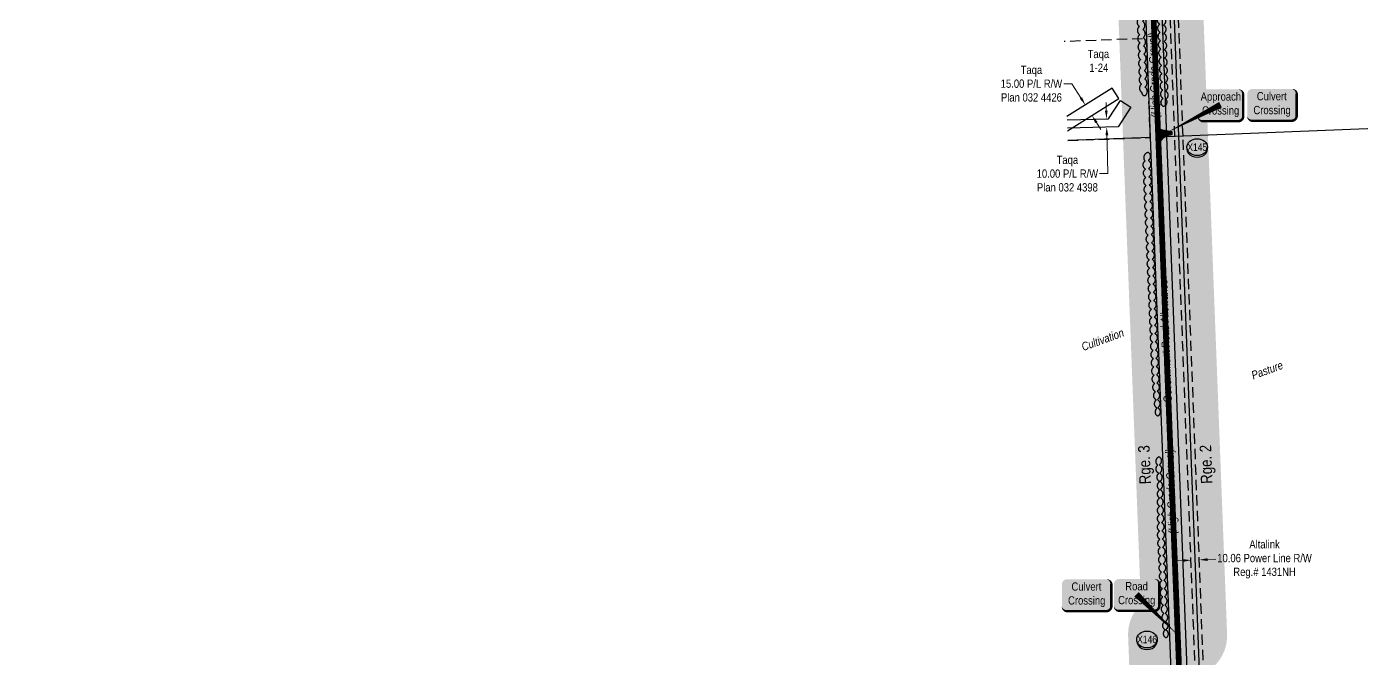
# Model space of a CAD drawing. Extents: x 665644 to 688844, y 5825051 to 5844826.
# Drawn here: x 682077 to 683695, y 5833384 to 5834149 of the extents above; entities that cross this region are included whole.
import ezdxf
from ezdxf.enums import TextEntityAlignment as Align

# ---------------------------------------------------------------- set-up
doc = ezdxf.new("R2010")
doc.units = 0
doc.header["$LTSCALE"] = 5
doc.header["$PDSIZE"] = 0.5
for name, pattern in [('0', [1, 1, 0]), ('foc-ACCESSROAD', [3.75, 2.5, -1.25]), ('foc-FLOWLINE', [3.75, 2.5, -1.25])]:
    doc.linetypes.add(name, pattern=pattern)
doc.layers.get('Defpoints').update_dxf_attribs({"color": 9})
for name, color, linetype in [('AS-POWER', 104, 'foc-POWER'), ('AS-ROADS', 254, 'Continuous'), ('CG-NOTES', 7, 'Continuous'), ('D-TXT', 6, 'Continuous'), ('F-EZE', 190, 'foc-FLOWLINE'), ('F-RW', 190, 'Continuous'), ('F-WS', 190, 'foc-ACCESSROAD'), ('L-ROAD-T', 7, 'Continuous'), ('L-SEC', 7, 'Continuous'), ('P-BUFFER-H 30m', 51, 'Continuous'), ('P-CROSSINGS', 250, 'Continuous'), ('T-BUSH', 110, '0')]:
    doc.layers.add(name, color=color, linetype=linetype)
for name, color, linetype, lineweight in [('F-EZE-T', 190, 'Continuous', 9), ('F-RW-T', 190, 'Continuous', 9), ('F-WS-T', 190, 'Continuous', 9), ('T-TEXT', 48, 'Continuous', 18)]:
    doc.layers.add(name, color=color, linetype=linetype, lineweight=lineweight)
doc.layers.add('P-PROPOSED-WL4', color=7, linetype='Continuous', true_color=0x5b5bc8)
doc.styles.add('175L', font='ARIALN.TTF', dxfattribs={"height": 20})
doc.styles.add('80', font='ARIALN.TTF', dxfattribs={"height": 10})
doc.styles.add('80CG', font='ARIALN.TTF', dxfattribs={"height": 10})
doc.styles.add('80L', font='ARIALN.TTF', dxfattribs={"height": 10})
doc.styles.add('80LS', font='ARIALNI.TTF', dxfattribs={"height": 10})
doc.styles.add('Crossing', font='ARIALN.TTF', dxfattribs={"height": 10})
doc.styles.add('foc-LtypeFont', font='ARIALN.TTF', dxfattribs={"height": 7.35})
doc.linetypes.add('foc-POWER', pattern='A,6,-1,["P",foc-LtypeFont,S=0.2,R=0,X=-0.625,Y=-0.75],-1.24,4', length=12.24)
doc.dimstyles.new('Compass 5 000', dxfattribs={"dimscale": 5, "dimtxt": 9, "dimasz": 2, "dimexe": 0.2, "dimexo": 0.0625, "dimgap": 0.5, "dimtad": 0, "dimtih": 1, "dimtoh": 1, "dimzin": 0, "dimdsep": 46, "dimtxsty": '80CG', "dimcen": 0.1, "dimse1": 1, "dimse2": 1, "dimclrd": 256, "dimclrt": 256, "dimaunit": 1, "dimadec": 4, "dimazin": 0, "dimtfac": 0.06, "dimtofl": 0, "dimtmove": 0, "dimatfit": 1, "dimfxl": 0.2, "dimtolj": 1, "dimtzin": 0, "dimlwd": -1, "dimarcsym": 0})

# ---------------------------------------------------------------- blocks, each defined once
blk = doc.blocks.new('xing2')
h = blk.add_hatch(color=50)
h.dxf.hatch_style = 1
edge = h.paths.add_edge_path()
edge.add_ellipse((0, 0), major_axis=(-12.5, 0), ratio=0.816297, start_angle=0, end_angle=360)
h = blk.add_hatch(color=250)
h.dxf.hatch_style = 1
edge = h.paths.add_edge_path()
edge.add_ellipse((0, -2), major_axis=(-12.5, 0), ratio=0.816297, start_angle=0, end_angle=180)
edge.add_line((12.5, -2), (12.5, 0))
edge.add_ellipse((0, 0), major_axis=(-12.5, 0), ratio=0.816297, start_angle=0, end_angle=180, ccw=False)
edge.add_line((-12.5, 0), (-12.5, -2))
at = {"color": 250}
blk.add_ellipse((0, 0), major_axis=(-12.5, 0), ratio=0.816297, dxfattribs=at)
blk.add_ellipse((0, -2), major_axis=(-12.5, 0), ratio=0.816297, start_param=0, end_param=3.141593, dxfattribs=at)
at = {"color": 250, "style": 'Crossing'}
blk.add_attdef('CROSSING', text='', height=9, dxfattribs=at).set_placement((0.1, 0), align=Align.MIDDLE_CENTER)
at = {"color": 250, "style": 'Crossing', "flags": 1}
for tag, p in [('OWNER', (0.1, -12.5)), ('DESCRIPTION', (0.1, -25.8)), ('LOCATION', (0.1, -39.3)), ('DWG_REF', (0.1, -52.8))]:
    blk.add_attdef(tag, text='', height=9, dxfattribs=at).set_placement(p, align=Align.MIDDLE_CENTER)
blk = doc.blocks.new('*U385')
h = blk.add_hatch(color=254)
edge = h.paths.add_edge_path()
edge.add_line((-24, -20), (24, -20))
edge.add_arc((24, -14), 6, 270, 360)
edge.add_line((30, -14), (30, 12.5))
edge.add_arc((24, 12.5), 6, 0, 90)
edge.add_line((24, 18.5), (-24, 18.5))
edge.add_arc((-24, 12.5), 6, 90, 180)
edge.add_line((-30, 12.5), (-30, -14))
edge.add_arc((-24, -14), 6, 180, 270)
at = {"color": 160, "flags": 128}
blk.add_lwpolyline([(-24, -20, 3, 3, 0), (24, -20, 3, 3, 0.414214), (30, -14, 3, 3, 0), (30, 12.5, 3, 0, 0.414214), (24, 18.5, 0, 0, 0), (-24, 18.5, 0, 0, 0.414214), (-30, 12.5, 0, 0, 0), (-30, -14, 0, 3, 0.414214)], format="xyseb", close=True, dxfattribs=at)
at = {"color": 160, "style": '80'}
blk.add_attdef('ENTER_TEXT_001', (-26.8, -4.9), '', height=10, dxfattribs=at)
blk = doc.blocks.new('*D2157')
at = {"layer": 'Defpoints', "color": 0, "transparency": 16777216}
for p in [(683488.3, 5833506.3), (683498.4, 5833506.7), (683498.5, 5833503.1)]:
    blk.add_point(p, dxfattribs=at)
at = {"layer": 'F-EZE-T', "transparency": 16777216}
for p, q in [((683508.5, 5833503.5), (683518.5, 5833503.8)), ((683478.5, 5833502.3), (683468.5, 5833501.9))]:
    blk.add_line(p, q, dxfattribs=at)
for points in [[(683478.4, 5833504), (683478.5, 5833500.6), (683488.5, 5833502.7)], [(683508.4, 5833505.1), (683508.6, 5833501.8), (683498.5, 5833503.1)]]:
    blk.add_solid(points, dxfattribs=at)
at = {"layer": 'F-EZE-T', "transparency": 16777216, "insert": (683577.6, 5833503.8), "char_height": 10, "attachment_point": 5, "style": '80CG'}
blk.add_mtext('\\A1;Altalink\\P10.06 Power Line R/W\\PReg.# 1431NH', dxfattribs=at)
blk = doc.blocks.new('*D2161')
at = {"layer": 'Defpoints', "color": 0, "transparency": 16777216}
for p in [(683372.3, 5834037.1), (683372.6, 5834027.1), (683386.2, 5834027.5)]:
    blk.add_point(p, dxfattribs=at)
at = {"layer": 'F-RW-T', "transparency": 16777216}
for p, q in [((683385.7, 5834047.4), (683385.5, 5834057.4)), ((683386.5, 5834017.5), (683386.8, 5834007.5)), ((683387.7, 5833971.1), (683386.8, 5834007.5)), ((683377.7, 5833971.1), (683387.7, 5833971.1))]:
    blk.add_line(p, q, dxfattribs=at)
for points in [[(683387.4, 5834047.4), (683384.1, 5834047.4), (683386, 5834037.4)], [(683388.2, 5834017.5), (683384.8, 5834017.4), (683386.2, 5834027.5)]]:
    blk.add_solid(points, dxfattribs=at)
at = {"layer": 'F-RW-T', "transparency": 16777216, "insert": (683338.6, 5833971.1), "char_height": 10, "attachment_point": 5, "style": '80CG'}
blk.add_mtext('\\A1;Taqa\\P10.00 P/L R/W\\PPlan 032 4398', dxfattribs=at)
blk = doc.blocks.new('*D2162')
at = {"layer": 'Defpoints', "color": 0, "transparency": 16777216}
for p in [(683360.3, 5834054.4), (683374.2, 5834063.1), (683382.2, 5834050.4)]:
    blk.add_point(p, dxfattribs=at)
at = {"layer": 'F-RW-T', "transparency": 16777216}
for p, q in [((683344.1, 5834080.1), (683334.1, 5834080.1)), ((683355, 5834062.9), (683344.1, 5834080.1)), ((683373.7, 5834033.2), (683379, 5834024.8))]:
    blk.add_line(p, q, dxfattribs=at)
for points in [[(683356.4, 5834063.8), (683353.6, 5834062), (683360.3, 5834054.4)], [(683375.1, 5834034.1), (683372.3, 5834032.3), (683368.3, 5834041.7)]]:
    blk.add_solid(points, dxfattribs=at)
at = {"layer": 'F-RW-T', "transparency": 16777216, "insert": (683295, 5834080.1), "char_height": 10, "attachment_point": 5, "style": '80CG'}
blk.add_mtext('\\A1;Taqa\\P15.00 P/L R/W\\PPlan 032 4426', dxfattribs=at)
blk = doc.blocks.new('*U2155')
h = blk.add_hatch(color=59)
edge = h.paths.add_edge_path()
edge.add_line((-21.5, -20), (21.5, -20))
edge.add_arc((21.5, -14), 6, 270, 360)
edge.add_line((27.5, -14), (27.5, 12.5))
edge.add_arc((21.5, 12.5), 6, 0, 90)
edge.add_line((21.5, 18.5), (-21.5, 18.5))
edge.add_arc((-21.5, 12.5), 6, 90, 180)
edge.add_line((-27.5, 12.5), (-27.5, -14))
edge.add_arc((-21.5, -14), 6, 180, 270)
at = {"color": 1, "flags": 128}
blk.add_lwpolyline([(-21.5, -20, 3, 3, 0), (21.5, -20, 3, 3, 0.414214), (27.5, -14, 3, 3, 0), (27.5, 12.5, 3, 0, 0.414214), (21.5, 18.5, 0, 0, 0), (-21.5, 18.5, 0, 0, 0.414214), (-27.5, 12.5, 0, 0, 0), (-27.5, -14, 0, 3, 0.414214)], format="xyseb", close=True, dxfattribs=at)
blk.add_lwpolyline([(-66.3, -34.4, 0, 7.5, 0), (0, 0, 0, 0, 0)], format="xyseb", dxfattribs=at)
at = {"color": 1, "style": '80'}
blk.add_attdef('ENTER_TEXT_001', (-36, -5), '', height=10, dxfattribs=at)
blk = doc.blocks.new('*U2156')
h = blk.add_hatch(color=59)
edge = h.paths.add_edge_path()
edge.add_line((-21.5, -20), (21.5, -20))
edge.add_arc((21.5, -14), 6, 270, 360)
edge.add_line((27.5, -14), (27.5, 12.5))
edge.add_arc((21.5, 12.5), 6, 0, 90)
edge.add_line((21.5, 18.5), (-21.5, 18.5))
edge.add_arc((-21.5, 12.5), 6, 90, 180)
edge.add_line((-27.5, 12.5), (-27.5, -14))
edge.add_arc((-21.5, -14), 6, 180, 270)
at = {"color": 1, "flags": 128}
blk.add_lwpolyline([(-21.5, -20, 3, 3, 0), (21.5, -20, 3, 3, 0.414214), (27.5, -14, 3, 3, 0), (27.5, 12.5, 3, 0, 0.414214), (21.5, 18.5, 0, 0, 0), (-21.5, 18.5, 0, 0, 0.414214), (-27.5, 12.5, 0, 0, 0), (-27.5, -14, 0, 3, 0.414214)], format="xyseb", close=True, dxfattribs=at)
blk.add_lwpolyline([(49.4, -48.9, 0, 7.5, 0), (0, 0, 0, 0, 0)], format="xyseb", dxfattribs=at)
at = {"color": 1, "style": '80'}
blk.add_attdef('ENTER_TEXT_001', (-36, -5), '', height=10, dxfattribs=at)

msp = doc.modelspace()

# ---------------------------------------------------------------- hatches: boundary and pattern name
at = {"layer": 'AS-ROADS'}
h = msp.add_hatch(color=256, dxfattribs=at)
h.dxf.hatch_style = 1
h.paths.add_polyline_path([(683451.666, 5834010.522), (683455.461, 5834014.914), (683459.257, 5834017.21), (683465.749, 5834018.408), (683465.449, 5834021.902), (683458.158, 5834022.9), (683452.465, 5834024.397), (683450.268, 5834025.595)])
at = {"layer": 'P-BUFFER-H 30m'}
h = msp.add_hatch(color=256, dxfattribs=at)
h.dxf.hatch_style = 1
edge = h.paths.add_edge_path()
edge.add_line((677193.269, 5828855.566), (677090.336, 5828851.801))
edge.add_line((677090.336, 5828851.801), (677088.023, 5828904.381))
edge.add_arc((677137.974, 5828906.578), 50, 92.094528, 182.519115, ccw=False)
edge.add_line((677136.147, 5828956.545), (677941.688, 5828986.006))
edge.add_line((677941.688, 5828986.006), (678734.42, 5829015.192))
edge.add_line((678734.42, 5829015.192), (678774.367, 5829016.654))
edge.add_line((678774.367, 5829016.654), (678795.396, 5829017.452))
edge.add_arc((678838.014, 5828991.303), 50, 92.178655, 148.468111, ccw=False)
edge.add_line((678836.113, 5829041.267), (679095.938, 5829051.152))
edge.add_line((679095.938, 5829051.152), (679103.036, 5829053.873))
edge.add_arc((679120.935, 5829007.187), 50, 92.18666, 110.977343, ccw=False)
edge.add_line((679119.028, 5829057.15), (679561.069, 5829074.029))
edge.add_arc((679566.877, 5829024.367), 50, 92.195397, 96.670962, ccw=False)
edge.add_line((679564.962, 5829074.33), (680316.8, 5829103.153))
edge.add_line((680316.8, 5829103.153), (680289.023, 5829852.071))
edge.add_line((680289.023, 5829852.071), (680264.048, 5830522.758))
edge.add_arc((680314.013, 5830524.619), 50, 133.261285, 182.132573, ccw=False)
edge.add_line((680279.747, 5830561.031), (680276.19, 5830656.553))
edge.add_line((680276.19, 5830656.553), (680246.206, 5831460.205))
edge.add_line((680246.206, 5831460.205), (680215.344, 5832284.366))
edge.add_arc((680265.309, 5832286.237), 50, 92.148626, 182.144523, ccw=False)
edge.add_line((680263.435, 5832336.202), (681068.877, 5832366.421))
edge.add_line((681068.877, 5832366.421), (681821.394, 5832394.722))
edge.add_line((681821.394, 5832394.722), (681805.592, 5832816.244))
edge.add_arc((681855.557, 5832818.117), 50, 143.113192, 182.146882, ccw=False)
edge.add_line((681815.566, 5832848.129), (681834.727, 5832873.661))
edge.add_arc((681874.718, 5832843.649), 50, 2.145927, 143.113192, ccw=False)
edge.add_line((681924.683, 5832845.521), (681941.407, 5832399.199))
edge.add_line((681941.407, 5832399.199), (682694.704, 5832426.991))
edge.add_line((682694.704, 5832426.991), (683448.053, 5832454.846))
edge.add_line((683448.053, 5832454.846), (683412.213, 5833411.237))
edge.add_arc((683462.178, 5833413.109), 50, 133.565482, 182.146115, ccw=False)
edge.add_line((683427.719, 5833449.338), (683406.04, 5834013.774))
edge.add_line((683406.04, 5834013.774), (683375.91, 5834817.728))
edge.add_line((683375.91, 5834817.728), (683346.274, 5835616.304))
edge.add_line((683346.274, 5835616.304), (683345.971, 5835624.47))
edge.add_arc((683395.936, 5835626.324), 50, 171.348033, 182.125311, ccw=False)
edge.add_arc((683395.097, 5835645.629), 50, 182.142372, 193.631033, ccw=False)
edge.add_line((683345.132, 5835643.76), (683345.021, 5835646.731))
edge.add_line((683345.021, 5835646.731), (683335.11, 5835911.648))
edge.add_arc((683366.567, 5835950.513), 50, 182.141669, 231.014692, ccw=False)
edge.add_line((683316.601, 5835948.644), (683298.039, 5836445.008))
edge.add_line((683298.039, 5836445.008), (683267.917, 5837249.164))
edge.add_line((683267.917, 5837249.164), (683237.717, 5838052.934))
edge.add_line((683237.717, 5838052.934), (683209.07, 5838812.752))
edge.add_line((683209.07, 5838812.752), (683139.449, 5838810.244))
edge.add_arc((683137.649, 5838860.212), 50, 205.68511, 272.063103, ccw=False)
edge.add_arc((683124.628, 5838876.927), 50, 182.119792, 230.149866, ccw=False)
edge.add_line((683074.663, 5838875.077), (683017.909, 5840408.349))
edge.add_arc((683049.4, 5840447.187), 50, 182.145622, 230.963518, ccw=False)
edge.add_line((682999.435, 5840445.315), (682997.691, 5840491.846))
edge.add_line((682997.691, 5840491.846), (682967.908, 5841296.329))
edge.add_line((682967.908, 5841296.329), (682938.387, 5842093.709))
edge.add_arc((682988.352, 5842095.559), 50, 111.056679, 182.120317, ccw=False)
edge.add_arc((683005.084, 5842106.218), 50, 91.93417, 133.94126, ccw=False)
edge.add_line((683003.396, 5842156.19), (683115.102, 5842159.962))
edge.add_arc((683116.789, 5842109.99), 50, 73.049626, 91.934171, ccw=False)
edge.add_arc((683171.26, 5842288.71), 136.837, 253.049626, 272.060035)
edge.add_arc((683177.977, 5842101.994), 50, 91.934143, 92.060035, ccw=False)
edge.add_line((683176.289, 5842151.966), (683814.64, 5842173.523))
edge.add_line((683814.64, 5842173.523), (684621.661, 5842200.776))
edge.add_line((684621.661, 5842200.776), (684641.583, 5842201.582))
edge.add_line((684641.583, 5842201.582), (685446.139, 5842234.14))
edge.add_line((685446.139, 5842234.14), (685960.118, 5842255.042))
edge.add_arc((685970.6, 5841999.021), 256.236, 75.235843, 92.344426, ccw=False)
edge.add_arc((686023.158, 5842198.447), 50, 25.111824, 75.237538, ccw=False)
edge.add_line((686068.432, 5842219.666), (686069.06, 5842218.328))
edge.add_line((686069.06, 5842218.328), (686069.117, 5842218.206))
edge.add_line((686069.117, 5842218.206), (686151.794, 5842041.802))
edge.add_line((686151.794, 5842041.802), (686199.9, 5842064.349))
edge.add_arc((686221.119, 5842019.075), 50, 28.961833, 115.111824, ccw=False)
edge.add_arc((684692.829, 5841173.26), 1796.733, 27.368596, 28.961833, ccw=False)
edge.add_arc((686159.441, 5842138.172), 189.59, 312.879002, 331.455065)
edge.add_arc((686369.908, 5842023.684), 50, 151.393766, 151.455059, ccw=False)
edge.add_line((686326.011, 5842047.623), (686381.479, 5842149.331))
edge.add_arc((686653.533, 5842001.316), 309.713, 123.621492, 151.450949, ccw=False)
edge.add_arc((686531.973, 5842256.565), 50, 92.201047, 176.958117, ccw=False)
edge.add_line((686530.053, 5842306.528), (686619.657, 5842309.972))
edge.add_arc((686643.221, 5842265.873), 50, 92.204612, 118.118042, ccw=False)
edge.add_line((686641.298, 5842315.836), (687072.891, 5842332.451))
edge.add_line((687072.891, 5842332.451), (687822.064, 5842360.601))
edge.add_line((687822.064, 5842360.601), (687807.746, 5842732.726))
edge.add_line((687807.746, 5842732.726), (687793.2, 5843110.266))
edge.add_line((687793.2, 5843110.266), (687764.495, 5843859.411))
edge.add_line((687764.495, 5843859.411), (687743.267, 5843858.637))
edge.add_arc((687741.445, 5843908.604), 50, 182.098258, 272.088052, ccw=False)
edge.add_line((687691.478, 5843906.773), (687690.919, 5843922.037))
edge.add_line((687690.919, 5843922.037), (687685.175, 5843921.826))
edge.add_arc((687683.342, 5843971.793), 50, 182.100577, 272.100577, ccw=False)
edge.add_line((687633.376, 5843969.96), (687633.266, 5843972.958))
edge.add_arc((687683.232, 5843974.791), 50, 92.100577, 182.100577, ccw=False)
edge.add_line((687681.4, 5844024.757), (687740.11, 5844026.91))
edge.add_arc((687741.943, 5843976.944), 50, 2.098258, 92.100577, ccw=False)
edge.add_line((687791.909, 5843978.775), (687792.469, 5843963.499))
edge.add_line((687792.469, 5843963.499), (687813.608, 5843964.27))
edge.add_arc((687815.43, 5843914.303), 50, 2.194388, 92.088052, ccw=False)
edge.add_line((687865.394, 5843916.218), (687896.124, 5843114.22))
edge.add_line((687896.124, 5843114.22), (687910.67, 5842736.689))
edge.add_line((687910.67, 5842736.689), (687927.027, 5842311.553))
edge.add_arc((687877.064, 5842309.631), 50, -87.848159, 2.203367, ccw=False)
edge.add_line((687878.942, 5842259.666), (687076.807, 5842229.526))
edge.add_line((687076.807, 5842229.526), (686670.09, 5842213.869))
edge.add_arc((686646.522, 5842257.966), 50, 272.201051, 298.122091, ccw=False)
edge.add_line((686648.442, 5842208.003), (686596.388, 5842206.002))
edge.add_arc((686560.226, 5842240.533), 50, 291.298983, 316.321618, ccw=False)
edge.add_arc((686653.529, 5842001.211), 206.866, 111.298983, 121.896872)
edge.add_arc((686653.557, 5842001.471), 206.66, 121.941438, 151.489667)
edge.add_arc((686425.335, 5842125.444), 53.06, 331.393824, 331.484794, ccw=False)
edge.add_line((686471.918, 5842100.039), (686416.45, 5841998.332))
edge.add_arc((686159.441, 5842138.172), 292.59, 301.108355, 331.449231, ccw=False)
edge.add_arc((686284.777, 5841930.468), 50, 298.449673, 301.108355, ccw=False)
edge.add_line((686308.597, 5841886.506), (686291.758, 5841877.383))
edge.add_arc((686267.939, 5841921.345), 50, 205.404975, 298.449673, ccw=False)
edge.add_arc((684692.829, 5841173.26), 1693.733, 25.404975, 25.750387)
edge.add_arc((684692.829, 5841173.26), 1693.733, 25.750387, 25.872374)
edge.add_arc((684692.829, 5841173.26), 1693.733, 25.872374, 27.286963)
edge.add_line((686198.086, 5841949.747), (686147.516, 5841926.046))
edge.add_arc((686126.297, 5841971.32), 50, 205.111824, 295.111824, ccw=False)
edge.add_line((686081.023, 5841950.1), (685986.671, 5842151.411))
edge.add_arc((685970.594, 5841998.967), 153.289, 83.979554, 92.346249)
edge.add_line((685964.318, 5842152.128), (685450.314, 5842131.225))
edge.add_line((685450.314, 5842131.225), (684645.747, 5842098.667))
edge.add_line((684645.747, 5842098.667), (684625.647, 5842097.854))
edge.add_arc((684623.626, 5842147.813), 50, 271.93414, 272.316338, ccw=False)
edge.add_line((684625.314, 5842097.841), (683818.117, 5842070.582))
edge.add_line((683818.117, 5842070.582), (683179.82, 5842049.027))
edge.add_arc((683171.26, 5842288.71), 239.836, 255.283109, 272.045257, ccw=False)
edge.add_line((683110.332, 5842056.742), (683042.91, 5842054.466))
edge.add_line((683042.91, 5842054.466), (683070.838, 5841300.139))
edge.add_line((683070.838, 5841300.139), (683100.62, 5840495.68))
edge.add_line((683100.62, 5840495.68), (683101.228, 5840479.451))
edge.add_arc((683069.751, 5840440.602), 50, 2.119826, 50.984286, ccw=False)
edge.add_line((683119.717, 5840442.452), (683176.263, 5838914.799))
edge.add_arc((683139.864, 5838880.519), 50, 43.036828, 43.28391, ccw=False)
edge.add_line((683176.41, 5838914.642), (683258.239, 5838917.59))
edge.add_arc((683260.039, 5838867.622), 50, 2.159178, 92.063103, ccw=False)
edge.add_line((683310.003, 5838869.506), (683340.644, 5838056.808))
edge.add_line((683340.644, 5838056.808), (683370.844, 5837253.025))
edge.add_line((683370.844, 5837253.025), (683400.967, 5836448.86))
edge.add_line((683400.967, 5836448.86), (683418.01, 5835993.127))
edge.add_arc((683386.553, 5835954.262), 50, 2.142401, 51.013902, ccw=False)
edge.add_line((683436.518, 5835956.131), (683446.074, 5835700.688))
edge.add_line((683446.074, 5835700.688), (683600.399, 5835706.872))
edge.add_line((683600.399, 5835706.872), (683603.406, 5835706.992))
edge.add_line((683603.406, 5835706.992), (684089.691, 5835726.416))
edge.add_line((684089.691, 5835726.416), (684311.983, 5835735.295))
edge.add_line((684311.983, 5835735.295), (684841.261, 5835756.416))
edge.add_line((684841.261, 5835756.416), (684873.734, 5835780.118))
edge.add_arc((684903.212, 5835739.731), 50, 36.125072, 126.125473, ccw=False)
edge.add_line((684943.598, 5835769.209), (684946.083, 5835765.805))
edge.add_line((684946.083, 5835765.805), (684975.416, 5835766.987))
edge.add_arc((684977.43, 5835717.028), 50, -29.571573, 92.308021, ccw=False)
edge.add_line((685020.917, 5835692.352), (685015.074, 5835682.056))
edge.add_line((685015.074, 5835682.056), (685003.195, 5835661.117))
edge.add_arc((684959.707, 5835685.791), 50, 272.287823, 330.431041, ccw=False)
edge.add_line((684961.703, 5835635.831), (684201.401, 5835605.456))
edge.add_line((684201.401, 5835605.456), (683450.859, 5835575.476))
edge.add_line((683450.859, 5835575.476), (683478.838, 5834821.566))
edge.add_line((683478.838, 5834821.566), (683508.966, 5834017.678))
edge.add_line((683508.966, 5834017.678), (683532.198, 5833412.795))
edge.add_arc((683482.235, 5833410.876), 50, -46.492144, 2.199485, ccw=False)
edge.add_line((683516.657, 5833374.612), (683552.966, 5832405.714))
edge.add_arc((683503.001, 5832403.842), 50, -87.882475, 2.146115, ccw=False)
edge.add_line((683504.849, 5832353.876), (682698.506, 5832324.062))
edge.add_line((682698.506, 5832324.062), (681892.272, 5832294.317))
edge.add_arc((681890.428, 5832344.283), 50, 264.057705, 272.112898, ccw=False)
edge.add_arc((681876.342, 5832343.751), 50, 272.153458, 280.264602, ccw=False)
edge.add_line((681878.221, 5832293.787), (681072.743, 5832263.494))
edge.add_line((681072.743, 5832263.494), (680320.255, 5832235.262))
edge.add_line((680320.255, 5832235.262), (680349.134, 5831464.053))
edge.add_line((680349.134, 5831464.053), (680379.118, 5830660.39))
edge.add_line((680379.118, 5830660.39), (680384.188, 5830524.23))
edge.add_arc((680334.223, 5830522.37), 50, -46.738895, 2.132739, ccw=False)
edge.add_line((680368.489, 5830485.958), (680391.951, 5829855.896))
edge.add_line((680391.951, 5829855.896), (680421.691, 5829054.073))
edge.add_arc((680371.726, 5829052.22), 50, -87.804603, 2.124156, ccw=False)
edge.add_line((680373.641, 5829002.256), (679575.799, 5828971.671))
edge.add_arc((679569.977, 5829021.331), 50, 272.18666, 276.68636, ccw=False)
edge.add_line((679571.885, 5828971.367), (679131.721, 5828954.56))
edge.add_line((679131.721, 5828954.56), (679124.62, 5828951.838))
edge.add_arc((679106.72, 5828998.524), 50, 272.178655, 290.977343, ccw=False)
edge.add_line((679108.621, 5828948.56), (678884.591, 5828940.037))
edge.add_arc((678841.971, 5828966.182), 50, 272.187731, 328.473443, ccw=False)
edge.add_line((678843.88, 5828916.218), (678778.197, 5828913.709))
edge.add_arc((678776.288, 5828963.673), 50, 272.073065, 272.187731, ccw=False)
edge.add_line((678778.097, 5828913.705), (678738.127, 5828912.259))
edge.add_line((678738.127, 5828912.259), (677945.465, 5828883.075))
edge.add_line((677945.465, 5828883.075), (677193.269, 5828855.566))
at = {"layer": 'P-PROPOSED-WL4'}
h = msp.add_hatch(color=256, dxfattribs=at)
h.dxf.hatch_style = 1
h.paths.add_polyline_path([(678776.288, 5828963.673), (678841.971, 5828966.182), (678841.125, 5828988.42), (679106.72, 5828998.524), (679121.546, 5829004.208), (679569.977, 5829021.331), (679569.972, 5829021.484), (680371.726, 5829052.22), (680341.986, 5829854.036), (680317.122, 5830521.733), (680334.223, 5830522.37), (680329.152, 5830658.525), (680299.169, 5831462.182), (680268.419, 5832283.352), (681070.864, 5832313.458), (681876.342, 5832343.751), (681858.595, 5832817.167), (681872.038, 5832835.08), (681890.428, 5832344.283), (682696.659, 5832374.028), (683503.001, 5832403.842), (683465.288, 5833410.226), (683482.235, 5833410.876), (683459.001, 5834015.805), (683428.872, 5834819.712), (683399.237, 5835618.269), (683396.239, 5835618.158), (683425.874, 5834819.601), (683456.003, 5834015.693), (683479.122, 5833413.758), (683462.178, 5833413.109), (683499.891, 5832406.729), (682696.548, 5832377.025), (681893.313, 5832347.391), (681874.718, 5832843.649), (681855.557, 5832818.117), (681873.232, 5832346.636), (681070.751, 5832316.456), (680265.309, 5832286.237), (680296.172, 5831462.07), (680326.155, 5830658.414), (680331.114, 5830525.256), (680314.013, 5830524.619), (680338.988, 5829853.924), (680368.617, 5829055.102), (679566.877, 5829024.367), (679566.882, 5829024.214), (679120.935, 5829007.187), (679106.11, 5829001.502), (678838.014, 5828991.303), (678838.86, 5828969.066), (678776.229, 5828966.688)])

# ---------------------------------------------------------------- linework, layer by layer
at = {"layer": 'AS-POWER', "flags": 128}
for points in [[(683524.424, 5832287.382), (683520.575, 5832387.296), (683489.869, 5833212.1), (683459.001, 5834015.805), (683402.431, 5835532.088)], [(683473.769, 5834016.358), (683443.64, 5834820.265)], [(683504.638, 5833212.667), (683473.77, 5834016.372)]]:
    msp.add_lwpolyline(points, dxfattribs=at)
at = {"layer": 'AS-ROADS', "const_width": 6.999, "flags": 128}
msp.add_lwpolyline([(683382.94, 5835722.572), (683387.224, 5835631.895), (683433.222, 5834416.137), (683459.711, 5833731.661), (683492.251, 5832911.333), (683511.05, 5832397.649)], dxfattribs=at)
at = {"layer": 'AS-ROADS', "flags": 128}
msp.add_lwpolyline([(683451.666, 5834010.522), (683455.461, 5834014.914), (683459.257, 5834017.21), (683465.749, 5834018.408), (683465.449, 5834021.902), (683458.158, 5834022.9), (683452.465, 5834024.397), (683450.268, 5834025.595)], close=True, dxfattribs=at)
at = {"layer": 'F-EZE', "flags": 128}
for points in [[(683468.743, 5834016.17), (683438.614, 5834820.077)], [(683478.795, 5834016.547), (683448.666, 5834820.454)], [(683499.613, 5833212.474), (683468.745, 5834016.179)], [(683509.664, 5833212.86), (683478.796, 5834016.565)]]:
    msp.add_lwpolyline(points, dxfattribs=at)
at = {"layer": 'F-RW', "flags": 128}
for points in [[(683338.759, 5834023.053), (683400.784, 5834062.113), (683392.769, 5834074.853), (683338.112, 5834040.411)], [(683338.27, 5834036.167), (683388.614, 5834037.482), (683403.076, 5834059.928), (683415.675, 5834051.857), (683400.172, 5834027.808), (683338.64, 5834026.235)]]:
    msp.add_lwpolyline(points, dxfattribs=at)
at = {"layer": 'F-WS', "flags": 128}
msp.add_lwpolyline([(683339.2, 5834011.229), (683439.12, 5834014.917), (683434.624, 5834134.818), (683334.727, 5834131.131)], dxfattribs=at)
at = {"layer": 'L-SEC', "flags": 128}
for points in [[(683408.982, 5834818.71), (683439.12, 5834014.917)], [(683459.001, 5834015.805), (683428.872, 5834819.712)], [(684259.349, 5834047.752), (683459.001, 5834015.805)], [(683439.12, 5834014.917), (683339.2, 5834011.229)], [(683439.12, 5834014.917), (683469.906, 5833211.408)], [(683489.869, 5833212.1), (683459.001, 5834015.805)]]:
    msp.add_lwpolyline(points, dxfattribs=at)
at = {"layer": 'T-BUSH', "flags": 128}
for points in [[(683415.302, 5834439.314, 0.52056705), (683415.667, 5834429.321, 0.52056705), (683416.032, 5834419.329, 0.52056705), (683416.396, 5834409.337, 0.52056705), (683416.761, 5834399.345, 0.52056705), (683417.125, 5834389.353, 0.52056705), (683417.49, 5834379.361, 0.52056705), (683417.854, 5834369.369, 0.52056705), (683418.219, 5834359.377, 0.52056705), (683418.584, 5834349.385, 0.52056705), (683418.948, 5834339.392, 0.52056705), (683419.313, 5834329.4, 0.52056705), (683419.677, 5834319.408, 0.52056705), (683420.042, 5834309.416, 0.52056705), (683420.407, 5834299.424, 0.52056705), (683420.771, 5834289.432, 0.52056705), (683421.136, 5834279.44, 0.52056705), (683421.5, 5834269.448, 0.52056705), (683421.865, 5834259.456, 0.52056705), (683422.23, 5834249.463, 0.52056705), (683422.594, 5834239.471, 0.52056705), (683422.959, 5834229.479, 0.52056705), (683423.323, 5834219.487, 0.52056705), (683423.688, 5834209.495, 0.52056705), (683424.053, 5834199.503, 0.52056705), (683424.417, 5834189.511, 0.52056705), (683424.782, 5834179.519, 0.52056705), (683425.146, 5834169.527, 0.52056705), (683425.511, 5834159.534, 0.52056705), (683425.875, 5834149.542, 0.52056705), (683426.24, 5834139.55, 0.52056705), (683426.605, 5834129.558, 0.52056705), (683426.969, 5834119.566, 0.52056705), (683427.334, 5834109.574, 0.52056705), (683427.698, 5834099.582, 0.52056705), (683428.063, 5834089.59, 0.52056705), (683428.428, 5834079.598, 0.52056705), (683428.792, 5834069.605, 0.52056705), (683433.09, 5834065.916, 0.52056705), (683432.727, 5834075.908, 0.52056705), (683432.365, 5834085.9, 0.52056705), (683432.002, 5834095.892, 0.52056705), (683431.639, 5834105.884, 0.52056705), (683431.277, 5834115.877, 0.52056705), (683430.914, 5834125.869, 0.52056705), (683430.551, 5834135.861, 0.52056705), (683430.188, 5834145.853, 0.52056705), (683429.826, 5834155.845, 0.52056705), (683429.463, 5834165.838, 0.52056705), (683429.1, 5834175.83, 0.52056705), (683428.738, 5834185.822, 0.52056705), (683428.375, 5834195.814, 0.52056705), (683428.012, 5834205.806, 0.52056705), (683427.649, 5834215.798, 0.52056705), (683427.287, 5834225.791, 0.52056705), (683426.924, 5834235.783, 0.52056705), (683426.561, 5834245.775, 0.52056705), (683426.199, 5834255.767, 0.52056705), (683425.836, 5834265.759, 0.52056705), (683425.473, 5834275.751, 0.52056705), (683425.11, 5834285.744, 0.52056705), (683424.748, 5834295.736, 0.52056705), (683424.385, 5834305.728, 0.52056705), (683424.022, 5834315.72, 0.52056705), (683423.66, 5834325.712, 0.52056705), (683423.297, 5834335.705, 0.52056705), (683422.934, 5834345.697, 0.52056705), (683422.571, 5834355.689, 0.52056705), (683422.209, 5834365.681, 0.52056705), (683421.846, 5834375.673, 0.52056705), (683421.483, 5834385.665, 0.52056705), (683421.121, 5834395.658, 0.52056705), (683420.758, 5834405.65, 0.52056705), (683420.395, 5834415.642, 0.52056705), (683420.032, 5834425.634, 0.52056705), (683419.67, 5834435.626, 0.52056705)], [(683455.024, 5834052.345, -0.52056705), (683454.582, 5834062.334, -0.52056705), (683454.14, 5834072.323, -0.52056705), (683453.698, 5834082.312, -0.52056705), (683453.256, 5834092.301, -0.52056705), (683452.815, 5834102.29, -0.52056705), (683452.373, 5834112.279, -0.52056705), (683451.931, 5834122.268, -0.52056705), (683451.489, 5834132.257, -0.52056705), (683451.047, 5834142.246, -0.52056705), (683450.605, 5834152.235, -0.52056705), (683450.163, 5834162.224, -0.52056705), (683449.721, 5834172.213, -0.52056705), (683454.687, 5834171.259, -0.52056705), (683454.981, 5834161.264, -0.52056705), (683455.275, 5834151.27, -0.52056705), (683455.569, 5834141.275, -0.52056705), (683455.863, 5834131.281, -0.52056705), (683456.157, 5834121.287, -0.52056705), (683456.451, 5834111.292, -0.52056705), (683456.745, 5834101.298, -0.52056705), (683457.04, 5834091.303, -0.52056705), (683457.334, 5834081.309, -0.52056705), (683457.628, 5834071.314, -0.52056705), (683457.922, 5834061.32, -0.52056705)], [(683436.35, 5833997.222, -0.52056705), (683436.733, 5833987.231, -0.52056705), (683437.115, 5833977.239, -0.52056705), (683437.498, 5833967.248, -0.52056705), (683437.88, 5833957.257, -0.52056705), (683438.263, 5833947.265, -0.52056705), (683438.646, 5833937.274, -0.52056705), (683439.028, 5833927.282, -0.52056705), (683439.411, 5833917.291, -0.52056705), (683439.793, 5833907.299, -0.52056705), (683440.176, 5833897.308, -0.52056705), (683440.559, 5833887.316, -0.52056705), (683440.941, 5833877.325, -0.52056705), (683441.324, 5833867.334, -0.52056705), (683441.706, 5833857.342, -0.52056705), (683442.089, 5833847.351, -0.52056705), (683442.472, 5833837.359, -0.52056705), (683442.854, 5833827.368, -0.52056705), (683443.237, 5833817.376, -0.52056705), (683443.619, 5833807.385, -0.52056705), (683444.002, 5833797.394, -0.52056705), (683444.385, 5833787.402, -0.52056705), (683444.767, 5833777.411, -0.52056705), (683445.15, 5833767.419, -0.52056705), (683445.532, 5833757.428, -0.52056705), (683445.915, 5833747.436, -0.52056705), (683446.298, 5833737.445, -0.52056705), (683446.68, 5833727.453, -0.52056705), (683447.063, 5833717.462, -0.52056705), (683447.445, 5833707.471, -0.52056705), (683447.828, 5833697.479, -0.52056705), (683448.211, 5833687.488, -0.52056705), (683448.593, 5833677.496, -0.52056705), (683448.32, 5833677.044, -0.52056705), (683447.331, 5833686.994, -0.52056705), (683446.343, 5833696.944, -0.52056705), (683445.354, 5833706.894, -0.52056705), (683444.366, 5833716.843, -0.52056705), (683443.704, 5833726.816, -0.52056705), (683443.286, 5833736.806, -0.52056705), (683442.868, 5833746.796, -0.52056705), (683442.449, 5833756.786, -0.52056705), (683442.031, 5833766.776, -0.52056705), (683441.613, 5833776.766, -0.52056705), (683441.195, 5833786.756, -0.52056705), (683440.776, 5833796.746, -0.52056705), (683440.358, 5833806.736, -0.52056705), (683439.94, 5833816.726, -0.52056705), (683439.522, 5833826.716, -0.52056705), (683439.104, 5833836.706, -0.52056705), (683438.685, 5833846.696, -0.52056705), (683438.267, 5833856.686, -0.52056705), (683437.849, 5833866.676, -0.52056705), (683437.431, 5833876.666, -0.52056705), (683437.012, 5833886.656, -0.52056705), (683436.594, 5833896.646, -0.52056705), (683436.176, 5833906.636, -0.52056705), (683435.758, 5833916.626, -0.52056705), (683435.34, 5833926.616, -0.52056705), (683434.921, 5833936.606, -0.52056705), (683434.503, 5833946.596, -0.52056705), (683434.085, 5833956.586, -0.52056705), (683433.667, 5833966.576, -0.52056705), (683433.249, 5833976.566, -0.52056705), (683432.83, 5833986.557, -0.52056705)], [(683449.68, 5833628.263, -0.52056705), (683450.071, 5833618.272, -0.52056705), (683450.462, 5833608.281, -0.52056705), (683450.854, 5833598.29, -0.52056705), (683451.245, 5833588.299, -0.52056705), (683451.636, 5833578.308, -0.52056705), (683452.028, 5833568.317, -0.52056705), (683452.419, 5833558.325, -0.52056705), (683452.81, 5833548.334, -0.52056705), (683453.202, 5833538.343, -0.52056705), (683453.593, 5833528.352, -0.52056705), (683453.984, 5833518.361, -0.52056705), (683454.376, 5833508.37, -0.52056705), (683454.767, 5833498.379, -0.52056705), (683455.158, 5833488.388, -0.52056705), (683455.55, 5833478.397, -0.52056705), (683455.941, 5833468.406, -0.52056705), (683456.332, 5833458.414, -0.52056705), (683456.724, 5833448.423, -0.52056705), (683457.115, 5833438.432, -0.52056705), (683457.506, 5833428.441, -0.52056705), (683457.898, 5833418.45, -0.52056705), (683458.289, 5833408.459, -0.52056705), (683457.198, 5833418.245, -0.52056705), (683456.443, 5833428.215, -0.52056705), (683455.687, 5833438.185, -0.52056705), (683454.931, 5833448.155, -0.52056705), (683454.194, 5833458.127, -0.52056705), (683453.695, 5833468.113, -0.52056705), (683453.197, 5833478.099, -0.52056705), (683452.698, 5833488.086, -0.52056705), (683452.199, 5833498.072, -0.52056705), (683451.7, 5833508.058, -0.52056705), (683451.201, 5833518.045, -0.52056705), (683450.702, 5833528.031, -0.52056705), (683450.382, 5833538.022, -0.52056705), (683450.382, 5833548.02, -0.52056705), (683450.382, 5833558.019, -0.52056705), (683450.382, 5833568.018, -0.52056705), (683450.382, 5833578.017, -0.52056705), (683450.382, 5833588.015, -0.52056705), (683450.382, 5833598.014, -0.52056705), (683449.392, 5833607.946, -0.52056705), (683448.041, 5833617.853, -0.52056705)]]:
    msp.add_lwpolyline(points, format="xyb", close=True, dxfattribs=at)

# ---------------------------------------------------------------- block references
at = {"layer": 'CG-NOTES'}
ref = msp.add_blockref('*U2155', (683524.25, 5834054.684), dxfattribs=dict(at, xscale=0.9989460498686155, yscale=0.9989460498686155, zscale=0.9989460498686155))
ref.add_attrib('ENTER_TEXT_001', 'Approach', (683500.151, 5834059.571), dxfattribs={"layer": '0', "color": 1, "height": 9.9895, "style": '80'})
ref.add_attrib('ENTER_TEXT_002', 'Crossing', (683501.797, 5834042.744), dxfattribs={"layer": '0', "color": 1, "height": 9.9895, "style": '80'})
ref = msp.add_blockref('*U385', (683586.6, 5834055.221), dxfattribs=dict(at, xscale=0.9999949994049304, yscale=0.9999949994049304, zscale=0.9999949994049304))
ref.add_attrib('ENTER_TEXT_001', 'Culvert', (683568.22, 5834060.024), dxfattribs={"layer": '0', "color": 160, "height": 9.9999, "style": '80'})
ref.add_attrib('ENTER_TEXT_002', 'Crossing', (683564.124, 5834043.18), dxfattribs={"layer": '0', "color": 160, "height": 9.9999, "style": '80'})
ref = msp.add_blockref('*U385', (683361.914, 5833461.002), dxfattribs=dict(at, xscale=0.9999949994049304, yscale=0.9999949994049304, zscale=0.9999949994049304))
ref.add_attrib('ENTER_TEXT_001', 'Culvert', (683343.534, 5833465.805), dxfattribs={"layer": '0', "color": 160, "height": 9.9999, "style": '80'})
ref.add_attrib('ENTER_TEXT_002', 'Crossing', (683339.438, 5833448.961), dxfattribs={"layer": '0', "color": 160, "height": 9.9999, "style": '80'})
ref = msp.add_blockref('*U2156', (683422.524, 5833461.334), dxfattribs=dict(at, xscale=0.9989460498686155, yscale=0.9989460498686155, zscale=0.9989460498686155))
ref.add_attrib('ENTER_TEXT_001', 'Road', (683408.828, 5833466.221), dxfattribs={"layer": '0', "color": 1, "height": 9.9895, "style": '80'})
ref.add_attrib('ENTER_TEXT_002', 'Crossing', (683400.071, 5833449.394), dxfattribs={"layer": '0', "color": 1, "height": 9.9895, "style": '80'})
at = {"layer": 'P-CROSSINGS', "xscale": 0.999876, "yscale": 0.999876, "zscale": 0.999876}
for p, values in [((683495.919, 5834003.193), {'CROSSING': 'X145'}), ((683435.093, 5833406.659), {'CROSSING': 'X146'})]:
    msp.add_blockref('xing2', p, dxfattribs=at).add_auto_attribs(values)

# ---------------------------------------------------------------- texts
at = {"layer": 'D-TXT', "color": 3, "char_height": 13.9983, "attachment_point": 1, "rotation": 92.100959, "style": '80L'}
for s, width, insert in [('Rge. 3', 63.86109, (683425.912, 5833594.458)), ('Rge. 2', 73.75526, (683500.521, 5833594.988))]:
    msp.add_mtext_dynamic_manual_height_columns(s, width=width, gutter_width=47.5, heights=[0], dxfattribs=dict(at, insert=insert))
at = {"layer": 'F-WS-T', "insert": (683354.474, 5834121.155), "char_height": 9.99876, "attachment_point": 1, "style": '175L'}
msp.add_mtext_dynamic_manual_height_columns('\\pi8.6731;Taqa\\P\\pi10.767;1-24', width=42.66358, gutter_width=100, heights=[0], dxfattribs=at)
at = {"layer": 'L-ROAD-T', "style": '80L'}
msp.add_text('Government Road Allowance', height=9.99876, rotation=92.125556, dxfattribs=at).set_placement((683457.524, 5833768.359), align=Align.MIDDLE_CENTER)
at = {"layer": 'T-TEXT', "style": '80LS'}
for s, height, rotation, p in [('(High Grade Gravel)', 9.99876, 92.125556, (683443.235, 5834090.4)), ('Cultivation', 9.99876, 20, (683381.372, 5833769.992)), ('Pasture', 9.9988, 20, (683580.769, 5833733.068)), ('(High Grade Gravel)', 9.99876, 92.125556, (683464.12, 5833586.027))]:
    msp.add_text(s, height=height, rotation=rotation, dxfattribs=at).set_placement(p, align=Align.MIDDLE_CENTER)

# ---------------------------------------------------------------- dimensions: what is measured, and where the dimension line sits
at = {"layer": 'F-EZE-T'}
dim = msp.add_aligned_dim(p1=(683488.327, 5833506.304), p2=(683498.379, 5833506.69), distance=-3.614, text='Altalink\\P10.06 Power Line R/W\\PReg.# 1431NH', dimstyle='Compass 5 000', dxfattribs=at)
dim.commit()
dim.dimension.update_dxf_attribs({"geometry": '*D2157', "text_midpoint": (683577.643, 5833503.847)})
at = {"layer": 'F-RW-T', "color": 3}
dim = msp.add_linear_dim(base=(683360.314, 5834054.402), p1=(683382.19, 5834050.404), p2=(683374.17, 5834063.133), angle=122.216246, text='Taqa\\P15.00 P/L R/W\\PPlan 032 4426', dimstyle='Compass 5 000', dxfattribs=at)
dim.commit()
dim.dimension.update_dxf_attribs({"geometry": '*D2162', "text_midpoint": (683295.046, 5834080.083), "dimtype": 161})
dim = msp.add_linear_dim(base=(683386.243, 5834027.452), p1=(683372.324, 5834037.057), p2=(683372.578, 5834027.102), angle=271.46399, text='Taqa\\P10.00 P/L R/W\\PPlan 032 4398', dimstyle='Compass 5 000', override={"dimtmove": 1}, dxfattribs=at)
dim.commit()
dim.dimension.update_dxf_attribs({"geometry": '*D2161', "text_midpoint": (683375.501, 5833971.135), "dimtype": 161})

doc.saveas('drawing.dxf')
